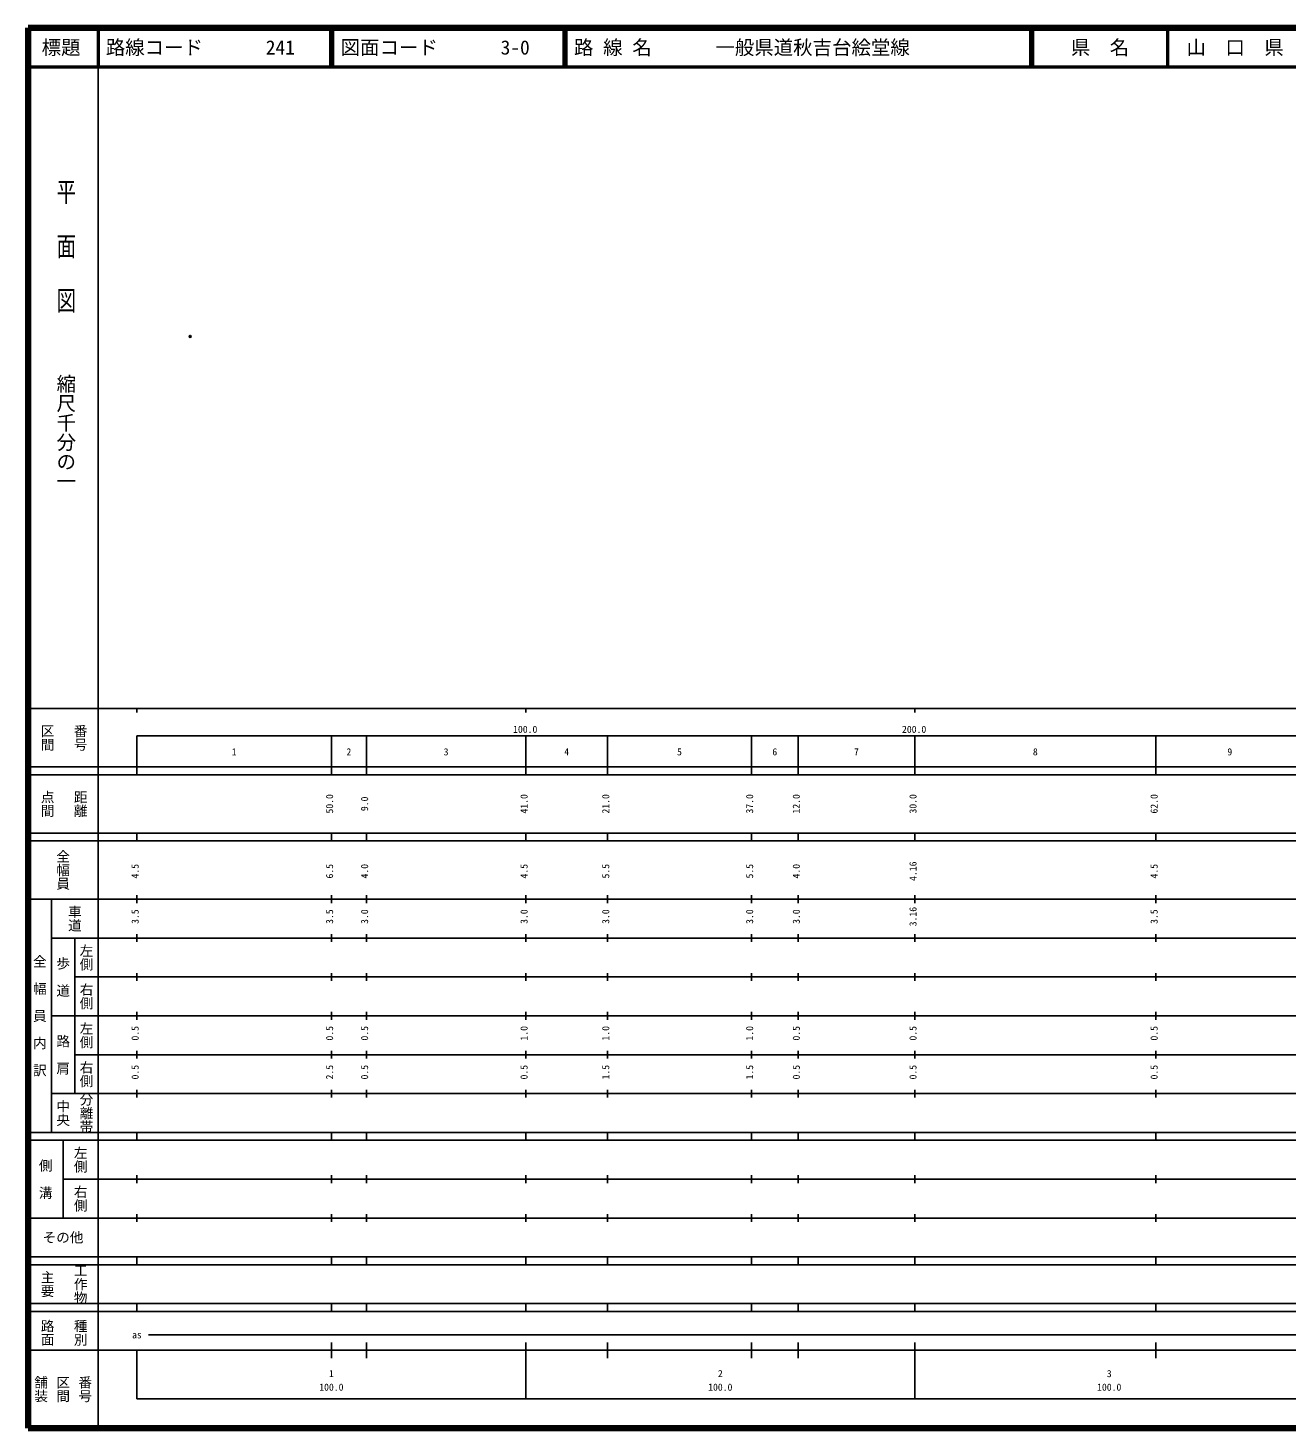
# Model space of a CAD drawing. Units: millimetres on the paper. Extents: x 40 to 680, y 20 to 380.
# Drawn here: x 40 to 363.7, y 20 to 380 of the extents above; entities that cross this region are included whole.
import ezdxf
from ezdxf.enums import TextEntityAlignment as Align

# ---------------------------------------------------------------- set-up
doc = ezdxf.new("R2010")
doc.units = ezdxf.units.MM
doc.header["$PDMODE"] = 32
doc.header["$PDSIZE"] = 0.5
doc.layers.add('M-OTRS', color=6, linetype='Continuous')
doc.layers.add('M-TTL-TXT', color=7, linetype='Continuous')
for name, color, linetype, lineweight in [('M-TTL', 2, 'Continuous', 140), ('M-TTL-BAND', 7, 'Continuous', 25), ('M-TTL-LINE', 7, 'Continuous', 50)]:
    doc.layers.add(name, color=color, linetype=linetype, lineweight=lineweight)
doc.styles.add('@ＭＳ ゴシック', font='')
doc.styles.add('ＭＳ ゴシック', font='')
doc.styles.get('@ＭＳ ゴシック').set_extended_font_data('@MS Gothic')
doc.styles.get('ＭＳ ゴシック').set_extended_font_data('MS Gothic')

msp = doc.modelspace()

# ---------------------------------------------------------------- linework, layer by layer
at = {"layer": 'M-OTRS'}
msp.add_point((81.698, 300.691), dxfattribs=at)
at = {"layer": 'M-TTL'}
for p, q in [((40, 380), (40, 20)), ((680, 380), (40, 380)), ((40, 20), (680, 20))]:
    msp.add_line(p, q, dxfattribs=at)
at = {"layer": 'M-TTL-BAND'}
for p, q in [((58, 370), (58, 20)), ((40, 205), (579, 205)), ((68, 205), (68, 204)), ((168, 205), (168, 204)), ((268, 205), (268, 204)), ((68, 198), (579, 198)), ((68, 198), (68, 188)), ((118, 188), (118, 198)), ((127, 188), (127, 198)), ((168, 188), (168, 198)), ((189, 188), (189, 198)), ((226, 188), (226, 198)), ((238, 188), (238, 198)), ((268, 188), (268, 198)), ((330, 188), (330, 198)), ((40, 190), (579, 190)), ((40, 188), (579, 188)), ((40, 173), (579, 173)), ((68, 171), (68, 173)), ((118, 171), (118, 173)), ((127, 171), (127, 173)), ((168, 171), (168, 173)), ((189, 171), (189, 173)), ((226, 171), (226, 173)), ((238, 171), (238, 173)), ((268, 171), (268, 173)), ((330, 171), (330, 173)), ((40, 171), (579, 171)), ((40, 156), (579, 156)), ((46, 96), (46, 156)), ((68, 155), (68, 157)), ((118, 155), (118, 157)), ((127, 155), (127, 157)), ((168, 155), (168, 157)), ((189, 155), (189, 157)), ((226, 155), (226, 157)), ((238, 155), (238, 157)), ((268, 155), (268, 157)), ((330, 155), (330, 157)), ((46, 146), (579, 146)), ((52, 146), (52, 106)), ((68, 145), (68, 147)), ((118, 145), (118, 147)), ((127, 145), (127, 147)), ((168, 145), (168, 147)), ((189, 145), (189, 147)), ((226, 145), (226, 147)), ((238, 145), (238, 147)), ((268, 145), (268, 147)), ((330, 145), (330, 147)), ((68, 135), (68, 137)), ((118, 135), (118, 137)), ((127, 135), (127, 137)), ((168, 135), (168, 137)), ((189, 135), (189, 137)), ((226, 135), (226, 137)), ((238, 135), (238, 137)), ((268, 135), (268, 137)), ((330, 135), (330, 137)), ((52, 136), (579, 136)), ((46, 126), (579, 126)), ((68, 125), (68, 127)), ((118, 125), (118, 127)), ((127, 125), (127, 127)), ((168, 125), (168, 127)), ((189, 125), (189, 127)), ((226, 125), (226, 127)), ((238, 125), (238, 127)), ((268, 125), (268, 127)), ((330, 125), (330, 127)), ((52, 116), (579, 116)), ((68, 115), (68, 117)), ((118, 115), (118, 117)), ((127, 115), (127, 117)), ((168, 115), (168, 117)), ((189, 115), (189, 117)), ((226, 115), (226, 117)), ((238, 115), (238, 117)), ((268, 115), (268, 117)), ((330, 115), (330, 117)), ((46, 106), (579, 106)), ((68, 105), (68, 107)), ((118, 105), (118, 107)), ((127, 105), (127, 107)), ((168, 105), (168, 107)), ((189, 105), (189, 107)), ((226, 105), (226, 107)), ((238, 105), (238, 107)), ((268, 105), (268, 107)), ((330, 105), (330, 107)), ((40, 96), (579, 96)), ((40, 94), (579, 94)), ((49, 94), (49, 74)), ((68, 94), (68, 96)), ((118, 94), (118, 96)), ((127, 94), (127, 96)), ((168, 94), (168, 96)), ((189, 94), (189, 96)), ((226, 94), (226, 96)), ((238, 94), (238, 96)), ((268, 94), (268, 96)), ((330, 94), (330, 96)), ((49, 84), (579, 84)), ((68, 83), (68, 85)), ((118, 83), (118, 85)), ((127, 83), (127, 85)), ((168, 83), (168, 85)), ((189, 83), (189, 85)), ((226, 83), (226, 85)), ((238, 83), (238, 85)), ((268, 83), (268, 85)), ((330, 83), (330, 85)), ((40, 74), (579, 74)), ((68, 73), (68, 75)), ((118, 73), (118, 75)), ((127, 73), (127, 75)), ((168, 73), (168, 75)), ((189, 73), (189, 75)), ((226, 73), (226, 75)), ((238, 73), (238, 75)), ((268, 73), (268, 75)), ((330, 73), (330, 75)), ((40, 64), (579, 64)), ((40, 62), (579, 62)), ((68, 62), (68, 64)), ((118, 62), (118, 64)), ((127, 62), (127, 64)), ((168, 62), (168, 64)), ((189, 62), (189, 64)), ((226, 62), (226, 64)), ((238, 62), (238, 64)), ((268, 62), (268, 64)), ((330, 62), (330, 64)), ((40, 52), (579, 52)), ((68, 50), (68, 52)), ((118, 50), (118, 52)), ((127, 50), (127, 52)), ((168, 50), (168, 52)), ((189, 50), (189, 52)), ((226, 50), (226, 52)), ((238, 50), (238, 52)), ((268, 50), (268, 52)), ((330, 50), (330, 52)), ((40, 50), (579, 50)), ((71, 44), (565, 44)), ((40, 40), (579, 40)), ((68, 40), (68, 27.5)), ((118, 38), (118, 42)), ((127, 38), (127, 42)), ((168, 27.5), (168, 42)), ((189, 38), (189, 42)), ((226, 38), (226, 42)), ((238, 38), (238, 42)), ((268, 27.5), (268, 42)), ((330, 38), (330, 42)), ((68, 27.5), (579, 27.5))]:
    msp.add_line(p, q, dxfattribs=at)
at = {"layer": 'M-TTL-LINE'}
for p, q in [((58, 380), (58, 370)), ((117.75, 380), (117.75, 370)), ((118.25, 380), (118.25, 370)), ((177.75, 380), (177.75, 370)), ((178.25, 380), (178.25, 370)), ((297.75, 380), (297.75, 370)), ((298.25, 380), (298.25, 370)), ((333, 380), (333, 370)), ((40, 370), (680, 370))]:
    msp.add_line(p, q, dxfattribs=at)

# ---------------------------------------------------------------- texts
at = {"layer": 'M-TTL-BAND', "style": '@ＭＳ ゴシック', "width": 1.4}
msp.add_text('平  面  図', height=3.666, rotation=270, dxfattribs=at).set_placement((49.777, 306.475), align=Align.MIDDLE_RIGHT)
at = {"layer": 'M-TTL-BAND', "style": '@ＭＳ ゴシック'}
msp.add_text('縮尺千分の一', height=3.666, rotation=270, dxfattribs=at).set_placement((49.777, 261.03), align=Align.MIDDLE_RIGHT)
for s, p in [('区間', (45, 197.5)), ('番号', (53.5, 197.5)), ('点間', (45, 180.5)), ('距離', (53.5, 180.5)), ('全幅員', (49, 163.5)), ('車道', (52, 151)), ('左側', (55, 141)), ('全\u3000幅\u3000員\u3000内\u3000訳', (43, 126)), ('歩\u3000道', (49, 136)), ('右側', (55, 131)), ('左側', (55, 121)), ('路\u3000肩', (49, 116)), ('右側', (55, 111)), ('分離帯', (55, 101)), ('中央', (49, 101)), ('左側', (53.5, 89)), ('側\u3000溝', (44.5, 84)), ('右側', (53.5, 79)), ('工作物', (53.5, 57)), ('主要', (45, 57)), ('路面', (45, 44.5)), ('種別', (53.5, 44.5)), ('舗装', (43.333, 30)), ('区間', (49, 30)), ('番号', (54.667, 30))]:
    msp.add_text(s, height=2.566, rotation=270, dxfattribs=at).set_placement(p, align=Align.MIDDLE_CENTER)
at = {"layer": 'M-TTL-BAND', "style": 'ＭＳ ゴシック'}
for s, p in [('100.0', (167.844, 198.195)), ('200.0', (267.844, 198.195)), ('1', (93, 192.405)), ('2', (122.5, 192.405)), ('3', (147.5, 192.405)), ('4', (178.5, 192.405)), ('5', (207.5, 192.405)), ('6', (232, 192.405)), ('7', (253, 192.405)), ('8', (299, 192.405)), ('9', (349, 192.405)), ('as', (68, 42.5)), ('1', (118, 32.523)), ('2', (218, 32.523)), ('3', (318, 32.523)), ('100.0', (118, 29.033)), ('100.0', (218, 29.033)), ('100.0', (318, 29.033))]:
    msp.add_text(s, height=1.833, dxfattribs=at).set_placement(p, align=Align.BOTTOM_CENTER)
for s, p in [('50.0', (119, 180.5)), ('9.0', (128, 180.5)), ('41.0', (169, 180.5)), ('21.0', (190, 180.5)), ('37.0', (227, 180.5)), ('12.0', (239, 180.5)), ('30.0', (269, 180.5)), ('62.0', (331, 180.5)), ('4.5', (69, 163.174)), ('6.5', (119, 163.174)), ('4.0', (128, 163.174)), ('4.5', (169, 163.174)), ('5.5', (190, 163.174)), ('5.5', (227, 163.174)), ('4.0', (239, 163.174)), ('4.16', (269, 163.174)), ('4.5', (331, 163.174)), ('3.5', (69, 151.5)), ('3.5', (119, 151.5)), ('3.0', (128, 151.5)), ('3.0', (169, 151.5)), ('3.0', (190, 151.5)), ('3.0', (227, 151.5)), ('3.0', (239, 151.5)), ('3.16', (269, 151.5)), ('3.5', (331, 151.5)), ('0.5', (69, 121.5)), ('0.5', (119, 121.5)), ('0.5', (128, 121.5)), ('1.0', (169, 121.5)), ('1.0', (190, 121.5)), ('1.0', (227, 121.5)), ('0.5', (239, 121.5)), ('0.5', (269, 121.5)), ('0.5', (331, 121.5)), ('0.5', (69, 111.5)), ('2.5', (119, 111.5)), ('0.5', (128, 111.5)), ('0.5', (169, 111.5)), ('1.5', (190, 111.5)), ('1.5', (227, 111.5)), ('0.5', (239, 111.5)), ('0.5', (269, 111.5)), ('0.5', (331, 111.5))]:
    msp.add_text(s, height=1.833, rotation=90, dxfattribs=at).set_placement(p, align=Align.BOTTOM_CENTER)
msp.add_text('その他', height=2.566, dxfattribs=at).set_placement((49, 69), align=Align.MIDDLE_CENTER)
at = {"layer": 'M-TTL-TXT', "style": 'ＭＳ ゴシック'}
for s, p in [('標題', (48.5, 375)), ('県\u3000名', (315.625, 375)), ('山\u3000口\u3000県', (350.375, 375))]:
    msp.add_text(s, height=3.666, dxfattribs=at).set_placement(p, align=Align.MIDDLE_CENTER)
for s, p in [('路線コード', (60, 375)), ('241', (101.142, 375)), ('図面コード', (120.38, 375)), ('3-0', (161.521, 375)), ('路 線 名', (180.38, 375)), ('一般県道秋吉台絵堂線', (216.734, 375))]:
    msp.add_text(s, height=3.666, dxfattribs=at).set_placement(p, align=Align.MIDDLE_LEFT)

doc.saveas('drawing.dxf')
